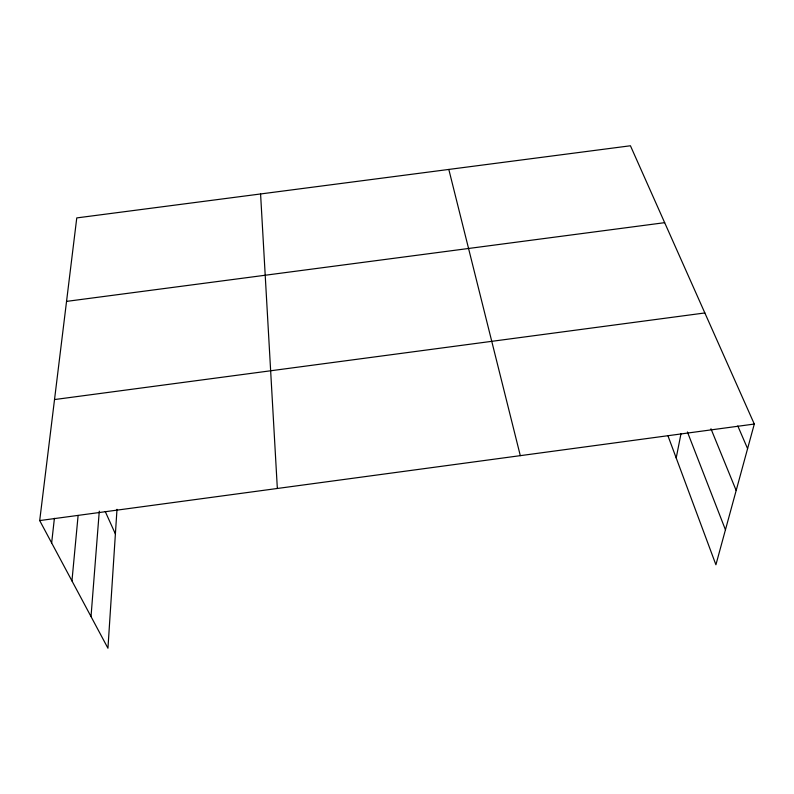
<?xml version="1.0" encoding="UTF-8"?>
<svg xmlns="http://www.w3.org/2000/svg" width="794" height="794" viewBox="0 0 794 794"><rect width="100%" height="100%" fill="white"/><g stroke="black" fill="none" stroke-linecap="round" stroke-linejoin="round"><path stroke-width="1.19" d="M116.996 509.311L107.944 648.232L39.7 520.576L76.77 217.913L630.436 145.768L754.3 424.046L715.91 564.762L668.062 436.085M91.022 616.561L99.28 511.157M71.956 580.91L78.11 515.455M51.65 542.927L54.399 518.293M676.2 457.969L680.994 433.713M39.7 520.576L754.3 424.046M54.518 399.561L704.854 312.955M66.547 301.392L664.667 222.667M105.225 511.485L115.388 533.945M737.805 425.961L747.591 448.65M710.958 428.76L736.177 490.484M687.415 431.956L725.448 529.806M448.818 169.44L520.308 455.657M260.581 193.964L277.344 488.469"/></g></svg>
